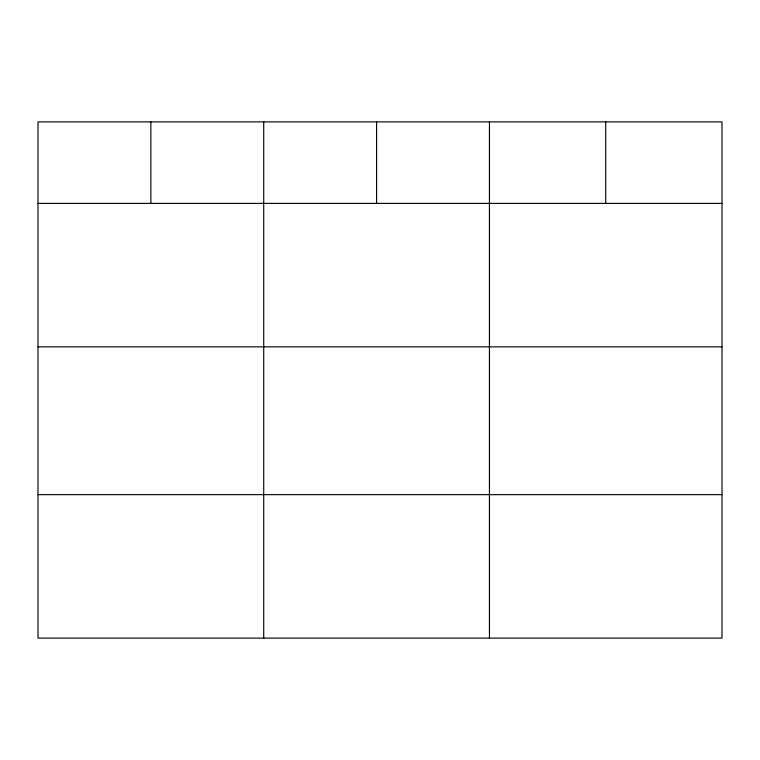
<?xml version="1.0" encoding="UTF-8"?>
<svg xmlns="http://www.w3.org/2000/svg" width="760" height="760" viewBox="0 0 760 760"><rect width="100%" height="100%" fill="white"/><g stroke="black" fill="none" stroke-linecap="round" stroke-linejoin="round"><path stroke-width="1.14" d="M722 346.845L722 121.894L38 121.894L38 638.106L722 638.106L722 346.845L38 346.845M38 203.386L722 203.386M38 494.646L722 494.646M605.72 121.894L605.72 203.386M489.44 121.894L489.44 638.106M376.58 121.894L376.58 203.386M263.72 121.894L263.72 638.106M150.86 121.894L150.86 203.386"/></g></svg>
